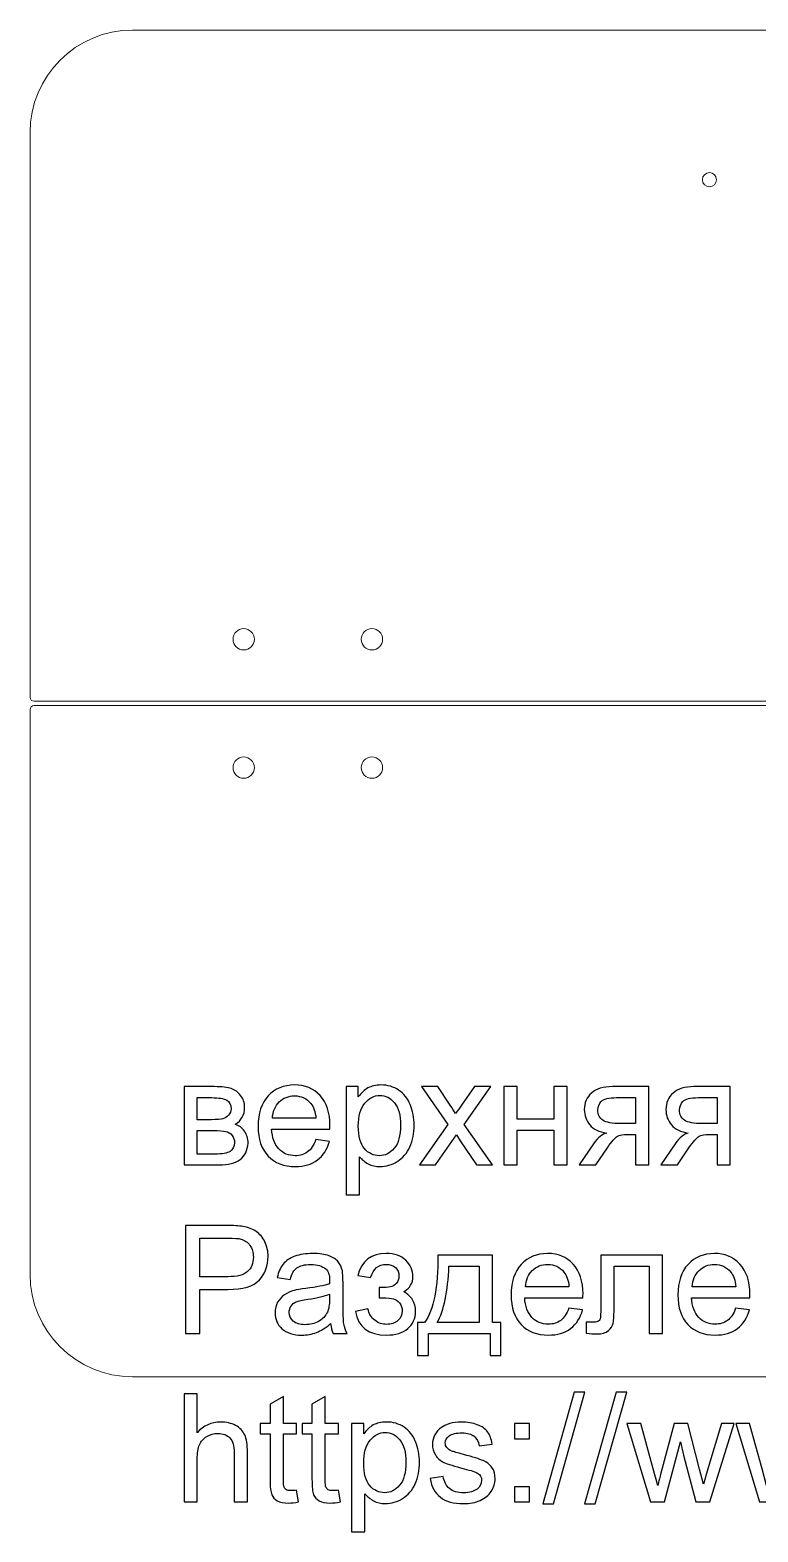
# Model space of a CAD drawing. Header units: millimetres. Extents: x -710 to 427, y -268 to 707.
# Drawn here: x -308.7 to -138.4, y -267.6 to 83.7 of the extents above; entities that cross this region are included whole.
import ezdxf

# ---------------------------------------------------------------- set-up
doc = ezdxf.new("R2010")
doc.units = ezdxf.units.MM
doc.header["$MEASUREMENT"] = 0
doc.layers.add('layer 1', color=7, linetype='Continuous')

msp = doc.modelspace()

# ---------------------------------------------------------------- linework, layer by layer
at = {"layer": 'layer 1', "color": 250, "lineweight": 9}
for points, knots in [([(23.2955, -73.3209), (23.2955, -73.3209), (-307.7045, -73.3209), (-307.7045, -73.3209), (-308.2553, -73.3209), (-308.7045, -72.8717), (-308.7045, -72.3209), (-308.7045, -72.3209), (-308.7045, 59.6791), (-308.7045, 59.6791), (-308.7045, 72.8978), (-297.9232, 83.6791), (-284.7045, 83.6791), (-284.7045, 83.6791), (0.2955, 83.6791), (0.2955, 83.6791), (13.5142, 83.6791), (24.2955, 72.8978), (24.2955, 59.6791), (24.2955, 59.6791), (24.2955, -72.3209), (24.2955, -72.3209), (24.2955, -72.8717), (23.8463, -73.3209), (23.2955, -73.3209)], [0, 0, 0, 0, 0.125, 0.125, 0.125, 0.25, 0.25, 0.25, 0.375, 0.375, 0.375, 0.5, 0.5, 0.5, 0.625, 0.625, 0.625, 0.75, 0.75, 0.75, 0.875, 0.875, 0.875, 1, 1, 1, 1]), ([(-149.7045, 50.3291), (-148.7932, 50.3291), (-148.0545, 49.5904), (-148.0545, 48.6791), (-148.0545, 47.7678), (-148.7932, 47.0291), (-149.7045, 47.0291), (-150.6158, 47.0291), (-151.3545, 47.7678), (-151.3545, 48.6791), (-151.3545, 49.5904), (-150.6158, 50.3291), (-149.7045, 50.3291)], [0, 0, 0, 0, 0.25, 0.25, 0.25, 0.5, 0.5, 0.5, 0.75, 0.75, 0.75, 1, 1, 1, 1]), ([(-258.7045, -56.3209), (-257.3237, -56.3209), (-256.2045, -57.4402), (-256.2045, -58.8209), (-256.2045, -60.2016), (-257.3237, -61.3209), (-258.7045, -61.3209), (-260.0853, -61.3209), (-261.2045, -60.2016), (-261.2045, -58.8209), (-261.2045, -57.4402), (-260.0853, -56.3209), (-258.7045, -56.3209)], [0, 0, 0, 0, 0.25, 0.25, 0.25, 0.5, 0.5, 0.5, 0.75, 0.75, 0.75, 1, 1, 1, 1]), ([(-228.7045, -56.3209), (-227.3237, -56.3209), (-226.2045, -57.4402), (-226.2045, -58.8209), (-226.2045, -60.2016), (-227.3237, -61.3209), (-228.7045, -61.3209), (-230.0853, -61.3209), (-231.2045, -60.2016), (-231.2045, -58.8209), (-231.2045, -57.4402), (-230.0853, -56.3209), (-228.7045, -56.3209)], [0, 0, 0, 0, 0.25, 0.25, 0.25, 0.5, 0.5, 0.5, 0.75, 0.75, 0.75, 1, 1, 1, 1]), ([(-308.7045, -75.3209), (-308.7045, -75.3209), (-308.7045, -207.321), (-308.7045, -207.321), (-308.7045, -220.5397), (-297.9232, -231.321), (-284.7045, -231.321), (-284.7045, -231.321), (0.2955, -231.321), (0.2955, -231.321), (13.5142, -231.321), (24.2955, -220.5397), (24.2955, -207.321), (24.2955, -207.321), (24.2955, -75.3209), (24.2955, -75.3209), (24.2955, -74.7701), (23.8463, -74.3209), (23.2955, -74.3209), (23.2955, -74.3209), (-307.7045, -74.3209), (-307.7045, -74.3209), (-308.2553, -74.3209), (-308.7045, -74.7701), (-308.7045, -75.3209)], [0, 0, 0, 0, 0.125, 0.125, 0.125, 0.25, 0.25, 0.25, 0.375, 0.375, 0.375, 0.5, 0.5, 0.5, 0.625, 0.625, 0.625, 0.75, 0.75, 0.75, 0.875, 0.875, 0.875, 1, 1, 1, 1]), ([(-258.7045, -91.3209), (-257.3237, -91.3209), (-256.2045, -90.2016), (-256.2045, -88.8209), (-256.2045, -87.4402), (-257.3237, -86.3209), (-258.7045, -86.3209), (-260.0853, -86.3209), (-261.2045, -87.4402), (-261.2045, -88.8209), (-261.2045, -90.2016), (-260.0853, -91.3209), (-258.7045, -91.3209)], [0, 0, 0, 0, 0.25, 0.25, 0.25, 0.5, 0.5, 0.5, 0.75, 0.75, 0.75, 1, 1, 1, 1]), ([(-228.7045, -91.3209), (-227.3237, -91.3209), (-226.2045, -90.2016), (-226.2045, -88.8209), (-226.2045, -87.4402), (-227.3237, -86.3209), (-228.7045, -86.3209), (-230.0853, -86.3209), (-231.2045, -87.4402), (-231.2045, -88.8209), (-231.2045, -90.2016), (-230.0853, -91.3209), (-228.7045, -91.3209)], [0, 0, 0, 0, 0.25, 0.25, 0.25, 0.5, 0.5, 0.5, 0.75, 0.75, 0.75, 1, 1, 1, 1])]:
    msp.add_open_spline(points, degree=3, knots=knots, dxfattribs=at)
at = {"layer": 'layer 1', "color": 142}
for points, knots in [([(-272.6705, -163.4502), (-272.6705, -163.4502), (-265.5267, -163.4502), (-265.5267, -163.4502), (-263.7746, -163.4502), (-262.4693, -163.5972), (-261.6109, -163.8912), (-260.7583, -164.1852), (-260.0234, -164.7202), (-259.4119, -165.5022), (-258.7945, -166.2901), (-258.4888, -167.2249), (-258.4888, -168.3186), (-258.4888, -169.1946), (-258.6711, -169.959), (-259.0297, -170.6057), (-259.3943, -171.2584), (-259.9352, -171.8052), (-260.6643, -172.2403), (-259.8058, -172.5284), (-259.0944, -173.0634), (-258.5241, -173.8513), (-257.9596, -174.6333), (-257.6774, -175.5681), (-257.6774, -176.6441), (-257.7891, -178.3786), (-258.4124, -179.6663), (-259.5354, -180.5012), (-260.6584, -181.3419), (-262.2929, -181.7594), (-264.4331, -181.7594), (-264.4331, -181.7594), (-272.6705, -181.7594), (-272.6705, -181.7594), (-272.6705, -181.7594), (-272.6705, -163.4502), (-272.6705, -163.4502)], [0, 0, 0, 0, 0.08333333, 0.08333333, 0.08333333, 0.16666667, 0.16666667, 0.16666667, 0.25, 0.25, 0.25, 0.33333333, 0.33333333, 0.33333333, 0.41666667, 0.41666667, 0.41666667, 0.5, 0.5, 0.5, 0.58333333, 0.58333333, 0.58333333, 0.66666667, 0.66666667, 0.66666667, 0.75, 0.75, 0.75, 0.83333333, 0.83333333, 0.83333333, 0.91666667, 0.91666667, 0.91666667, 1, 1, 1, 1]), ([(-241.8317, -175.8327), (-241.8317, -175.8327), (-238.6214, -176.2561), (-238.6214, -176.2561), (-239.1212, -178.1199), (-240.0561, -179.5722), (-241.4201, -180.6011), (-242.7842, -181.63), (-244.5246, -182.1475), (-246.6471, -182.1475), (-249.3165, -182.1475), (-251.4332, -181.3243), (-252.9971, -179.678), (-254.5611, -178.0376), (-255.3431, -175.7269), (-255.3431, -172.7577), (-255.3431, -169.6885), (-254.5553, -167.3014), (-252.9736, -165.608), (-251.392, -163.9088), (-249.34, -163.0622), (-246.8177, -163.0622), (-244.3776, -163.0622), (-242.3844, -163.8912), (-240.8381, -165.5551), (-239.2917, -167.2191), (-238.5156, -169.5592), (-238.5156, -172.5754), (-238.5156, -172.7577), (-238.5215, -173.034), (-238.5332, -173.3986), (-238.5332, -173.3986), (-252.1681, -173.3986), (-252.1681, -173.3986), (-252.0505, -175.4035), (-251.4861, -176.944), (-250.463, -178.0082), (-249.4458, -179.0724), (-248.17, -179.6075), (-246.6471, -179.6075), (-245.5124, -179.6075), (-244.5422, -179.3076), (-243.7426, -178.7079), (-242.9371, -178.1081), (-242.3021, -177.1498), (-241.8317, -175.8327)], [0, 0, 0, 0, 0.06666667, 0.06666667, 0.06666667, 0.13333333, 0.13333333, 0.13333333, 0.2, 0.2, 0.2, 0.26666667, 0.26666667, 0.26666667, 0.33333333, 0.33333333, 0.33333333, 0.4, 0.4, 0.4, 0.46666667, 0.46666667, 0.46666667, 0.53333333, 0.53333333, 0.53333333, 0.6, 0.6, 0.6, 0.66666667, 0.66666667, 0.66666667, 0.73333333, 0.73333333, 0.73333333, 0.8, 0.8, 0.8, 0.86666667, 0.86666667, 0.86666667, 0.93333333, 0.93333333, 0.93333333, 1, 1, 1, 1]), ([(-234.6998, -188.7797), (-234.6998, -188.7797), (-234.6998, -163.4502), (-234.6998, -163.4502), (-234.6998, -163.4502), (-231.8775, -163.4502), (-231.8775, -163.4502), (-231.8775, -163.4502), (-231.8775, -165.855), (-231.8775, -165.855), (-231.2131, -164.926), (-230.4605, -164.2263), (-229.6198, -163.7618), (-228.7849, -163.2974), (-227.7677, -163.0622), (-226.5741, -163.0622), (-225.0101, -163.0622), (-223.6343, -163.462), (-222.4407, -164.2675), (-221.2472, -165.0671), (-220.3476, -166.2019), (-219.7361, -167.66), (-219.1305, -169.1241), (-218.8248, -170.7233), (-218.8248, -172.4696), (-218.8248, -174.3334), (-219.1599, -176.015), (-219.8302, -177.5143), (-220.5005, -179.0077), (-221.4765, -180.1543), (-222.7582, -180.9539), (-224.0341, -181.7476), (-225.3805, -182.1475), (-226.7917, -182.1475), (-227.8265, -182.1475), (-228.7555, -181.9299), (-229.5727, -181.4948), (-230.3959, -181.0597), (-231.0662, -180.5129), (-231.5953, -179.8485), (-231.5953, -179.8485), (-231.5953, -188.7797), (-231.5953, -188.7797), (-231.5953, -188.7797), (-234.6998, -188.7797), (-234.6998, -188.7797)], [0, 0, 0, 0, 0.06666667, 0.06666667, 0.06666667, 0.13333333, 0.13333333, 0.13333333, 0.2, 0.2, 0.2, 0.26666667, 0.26666667, 0.26666667, 0.33333333, 0.33333333, 0.33333333, 0.4, 0.4, 0.4, 0.46666667, 0.46666667, 0.46666667, 0.53333333, 0.53333333, 0.53333333, 0.6, 0.6, 0.6, 0.66666667, 0.66666667, 0.66666667, 0.73333333, 0.73333333, 0.73333333, 0.8, 0.8, 0.8, 0.86666667, 0.86666667, 0.86666667, 0.93333333, 0.93333333, 0.93333333, 1, 1, 1, 1]), ([(-217.59, -181.7594), (-217.59, -181.7594), (-210.9049, -172.2756), (-210.9049, -172.2756), (-210.9049, -172.2756), (-217.0961, -163.4502), (-217.0961, -163.4502), (-217.0961, -163.4502), (-213.2803, -163.4502), (-213.2803, -163.4502), (-213.2803, -163.4502), (-210.3875, -167.7718), (-210.3875, -167.7718), (-209.8524, -168.5831), (-209.4291, -169.2417), (-209.1292, -169.7591), (-208.606, -169.0241), (-208.1415, -168.3597), (-207.724, -167.7659), (-207.724, -167.7659), (-204.6784, -163.4502), (-204.6784, -163.4502), (-204.6784, -163.4502), (-200.886, -163.4502), (-200.886, -163.4502), (-200.886, -163.4502), (-207.1125, -172.2756), (-207.1125, -172.2756), (-207.1125, -172.2756), (-200.4803, -181.7594), (-200.4803, -181.7594), (-200.4803, -181.7594), (-204.255, -181.7594), (-204.255, -181.7594), (-204.255, -181.7594), (-208.0415, -176.115), (-208.0415, -176.115), (-208.0415, -176.115), (-208.9058, -174.7568), (-208.9058, -174.7568), (-208.9058, -174.7568), (-213.7977, -181.7594), (-213.7977, -181.7594), (-213.7977, -181.7594), (-217.59, -181.7594), (-217.59, -181.7594)], [0, 0, 0, 0, 0.06666667, 0.06666667, 0.06666667, 0.13333333, 0.13333333, 0.13333333, 0.2, 0.2, 0.2, 0.26666667, 0.26666667, 0.26666667, 0.33333333, 0.33333333, 0.33333333, 0.4, 0.4, 0.4, 0.46666667, 0.46666667, 0.46666667, 0.53333333, 0.53333333, 0.53333333, 0.6, 0.6, 0.6, 0.66666667, 0.66666667, 0.66666667, 0.73333333, 0.73333333, 0.73333333, 0.8, 0.8, 0.8, 0.86666667, 0.86666667, 0.86666667, 0.93333333, 0.93333333, 0.93333333, 1, 1, 1, 1]), ([(-197.8345, -163.4502), (-197.8345, -163.4502), (-194.73, -163.4502), (-194.73, -163.4502), (-194.73, -163.4502), (-194.73, -171.0702), (-194.73, -171.0702), (-194.73, -171.0702), (-186.1222, -171.0702), (-186.1222, -171.0702), (-186.1222, -171.0702), (-186.1222, -163.4502), (-186.1222, -163.4502), (-186.1222, -163.4502), (-183.0178, -163.4502), (-183.0178, -163.4502), (-183.0178, -163.4502), (-183.0178, -181.7594), (-183.0178, -181.7594), (-183.0178, -181.7594), (-186.1222, -181.7594), (-186.1222, -181.7594), (-186.1222, -181.7594), (-186.1222, -173.6455), (-186.1222, -173.6455), (-186.1222, -173.6455), (-194.73, -173.6455), (-194.73, -173.6455), (-194.73, -173.6455), (-194.73, -181.7594), (-194.73, -181.7594), (-194.73, -181.7594), (-197.8345, -181.7594), (-197.8345, -181.7594), (-197.8345, -181.7594), (-197.8345, -163.4502), (-197.8345, -163.4502)], [0, 0, 0, 0, 0.08333333, 0.08333333, 0.08333333, 0.16666667, 0.16666667, 0.16666667, 0.25, 0.25, 0.25, 0.33333333, 0.33333333, 0.33333333, 0.41666667, 0.41666667, 0.41666667, 0.5, 0.5, 0.5, 0.58333333, 0.58333333, 0.58333333, 0.66666667, 0.66666667, 0.66666667, 0.75, 0.75, 0.75, 0.83333333, 0.83333333, 0.83333333, 0.91666667, 0.91666667, 0.91666667, 1, 1, 1, 1]), ([(-163.9266, -163.4502), (-163.9266, -163.4502), (-163.9266, -181.7594), (-163.9266, -181.7594), (-163.9266, -181.7594), (-167.0311, -181.7594), (-167.0311, -181.7594), (-167.0311, -181.7594), (-167.0311, -174.6333), (-167.0311, -174.6333), (-167.0311, -174.6333), (-168.8185, -174.6333), (-168.8185, -174.6333), (-169.9062, -174.6333), (-170.7176, -174.7744), (-171.2527, -175.0625), (-171.7877, -175.3506), (-172.5697, -176.2502), (-173.5986, -177.773), (-173.5986, -177.773), (-176.3268, -181.7594), (-176.3268, -181.7594), (-176.3268, -181.7594), (-180.1721, -181.7594), (-180.1721, -181.7594), (-180.1721, -181.7594), (-176.8207, -176.844), (-176.8207, -176.844), (-175.7976, -175.3388), (-174.7746, -174.4922), (-173.7574, -174.2981), (-175.5272, -174.0571), (-176.8442, -173.4162), (-177.7026, -172.3814), (-178.5611, -171.3466), (-178.9903, -170.153), (-178.9903, -168.8066), (-178.9903, -167.2132), (-178.4317, -165.9255), (-177.3087, -164.9378), (-176.1857, -163.9441), (-174.557, -163.4502), (-172.4286, -163.4502), (-172.4286, -163.4502), (-163.9266, -163.4502), (-163.9266, -163.4502)], [0, 0, 0, 0, 0.06666667, 0.06666667, 0.06666667, 0.13333333, 0.13333333, 0.13333333, 0.2, 0.2, 0.2, 0.26666667, 0.26666667, 0.26666667, 0.33333333, 0.33333333, 0.33333333, 0.4, 0.4, 0.4, 0.46666667, 0.46666667, 0.46666667, 0.53333333, 0.53333333, 0.53333333, 0.6, 0.6, 0.6, 0.66666667, 0.66666667, 0.66666667, 0.73333333, 0.73333333, 0.73333333, 0.8, 0.8, 0.8, 0.86666667, 0.86666667, 0.86666667, 0.93333333, 0.93333333, 0.93333333, 1, 1, 1, 1]), ([(-144.8237, -163.4502), (-144.8237, -163.4502), (-144.8237, -181.7594), (-144.8237, -181.7594), (-144.8237, -181.7594), (-147.9282, -181.7594), (-147.9282, -181.7594), (-147.9282, -181.7594), (-147.9282, -174.6333), (-147.9282, -174.6333), (-147.9282, -174.6333), (-149.7156, -174.6333), (-149.7156, -174.6333), (-150.8033, -174.6333), (-151.6147, -174.7744), (-152.1498, -175.0625), (-152.6848, -175.3506), (-153.4668, -176.2502), (-154.4957, -177.773), (-154.4957, -177.773), (-157.2239, -181.7594), (-157.2239, -181.7594), (-157.2239, -181.7594), (-161.0692, -181.7594), (-161.0692, -181.7594), (-161.0692, -181.7594), (-157.7178, -176.844), (-157.7178, -176.844), (-156.6947, -175.3388), (-155.6717, -174.4922), (-154.6545, -174.2981), (-156.4243, -174.0571), (-157.7413, -173.4162), (-158.5997, -172.3814), (-159.4582, -171.3466), (-159.8874, -170.153), (-159.8874, -168.8066), (-159.8874, -167.2132), (-159.3288, -165.9255), (-158.2058, -164.9378), (-157.0828, -163.9441), (-155.4541, -163.4502), (-153.3257, -163.4502), (-153.3257, -163.4502), (-144.8237, -163.4502), (-144.8237, -163.4502)], [0, 0, 0, 0, 0.06666667, 0.06666667, 0.06666667, 0.13333333, 0.13333333, 0.13333333, 0.2, 0.2, 0.2, 0.26666667, 0.26666667, 0.26666667, 0.33333333, 0.33333333, 0.33333333, 0.4, 0.4, 0.4, 0.46666667, 0.46666667, 0.46666667, 0.53333333, 0.53333333, 0.53333333, 0.6, 0.6, 0.6, 0.66666667, 0.66666667, 0.66666667, 0.73333333, 0.73333333, 0.73333333, 0.8, 0.8, 0.8, 0.86666667, 0.86666667, 0.86666667, 0.93333333, 0.93333333, 0.93333333, 1, 1, 1, 1]), ([(-269.566, -171.1761), (-269.566, -171.1761), (-266.2734, -171.1761), (-266.2734, -171.1761), (-264.9623, -171.1761), (-264.0568, -171.1055), (-263.5688, -170.9703), (-263.0749, -170.8292), (-262.6339, -170.5528), (-262.2459, -170.1295), (-261.8578, -169.712), (-261.6638, -169.2064), (-261.6638, -168.6184), (-261.6638, -167.6483), (-262.0048, -166.978), (-262.681, -166.5958), (-263.363, -166.2136), (-264.5272, -166.0255), (-266.1735, -166.0255), (-266.1735, -166.0255), (-269.566, -166.0255), (-269.566, -166.0255), (-269.566, -166.0255), (-269.566, -171.1761), (-269.566, -171.1761)], [0, 0, 0, 0, 0.125, 0.125, 0.125, 0.25, 0.25, 0.25, 0.375, 0.375, 0.375, 0.5, 0.5, 0.5, 0.625, 0.625, 0.625, 0.75, 0.75, 0.75, 0.875, 0.875, 0.875, 1, 1, 1, 1]), ([(-251.9917, -170.8586), (-251.9917, -170.8586), (-241.7964, -170.8586), (-241.7964, -170.8586), (-241.9317, -169.3181), (-242.3256, -168.1657), (-242.9665, -167.3955), (-243.9484, -166.2019), (-245.2302, -165.6022), (-246.8, -165.6022), (-248.2229, -165.6022), (-249.4165, -166.0784), (-250.3866, -167.0309), (-251.3509, -167.9834), (-251.8859, -169.2593), (-251.9917, -170.8586)], [0, 0, 0, 0, 0.2, 0.2, 0.2, 0.4, 0.4, 0.4, 0.6, 0.6, 0.6, 0.8, 0.8, 0.8, 1, 1, 1, 1]), ([(-231.8775, -172.7165), (-231.8775, -175.0625), (-231.4013, -176.797), (-230.4547, -177.92), (-229.5022, -179.043), (-228.3498, -179.6075), (-226.9974, -179.6075), (-225.6216, -179.6075), (-224.4457, -179.0254), (-223.4697, -177.8612), (-222.4878, -176.697), (-221.9998, -174.8979), (-221.9998, -172.4578), (-221.9998, -170.1295), (-222.476, -168.3891), (-223.4344, -167.2308), (-224.3928, -166.0725), (-225.5334, -165.4963), (-226.8622, -165.4963), (-228.1793, -165.4963), (-229.3434, -166.1137), (-230.3547, -167.3425), (-231.3719, -168.5773), (-231.8775, -170.3647), (-231.8775, -172.7165)], [0, 0, 0, 0, 0.125, 0.125, 0.125, 0.25, 0.25, 0.25, 0.375, 0.375, 0.375, 0.5, 0.5, 0.5, 0.625, 0.625, 0.625, 0.75, 0.75, 0.75, 0.875, 0.875, 0.875, 1, 1, 1, 1]), ([(-167.0311, -166.0255), (-167.0311, -166.0255), (-171.4408, -166.0255), (-171.4408, -166.0255), (-173.287, -166.0255), (-174.4806, -166.3136), (-175.0156, -166.8898), (-175.5507, -167.466), (-175.8153, -168.1422), (-175.8153, -168.9124), (-175.8153, -170.006), (-175.4213, -170.8115), (-174.6335, -171.3231), (-173.8515, -171.8346), (-172.458, -172.0933), (-170.4589, -172.0933), (-170.4589, -172.0933), (-167.0311, -172.0933), (-167.0311, -172.0933), (-167.0311, -172.0933), (-167.0311, -166.0255), (-167.0311, -166.0255)], [0, 0, 0, 0, 0.14285714, 0.14285714, 0.14285714, 0.28571429, 0.28571429, 0.28571429, 0.42857143, 0.42857143, 0.42857143, 0.57142857, 0.57142857, 0.57142857, 0.71428571, 0.71428571, 0.71428571, 0.85714286, 0.85714286, 0.85714286, 1, 1, 1, 1]), ([(-147.9282, -166.0255), (-147.9282, -166.0255), (-152.3379, -166.0255), (-152.3379, -166.0255), (-154.1841, -166.0255), (-155.3777, -166.3136), (-155.9127, -166.8898), (-156.4478, -167.466), (-156.7124, -168.1422), (-156.7124, -168.9124), (-156.7124, -170.006), (-156.3184, -170.8115), (-155.5306, -171.3231), (-154.7486, -171.8346), (-153.3551, -172.0933), (-151.356, -172.0933), (-151.356, -172.0933), (-147.9282, -172.0933), (-147.9282, -172.0933), (-147.9282, -172.0933), (-147.9282, -166.0255), (-147.9282, -166.0255)], [0, 0, 0, 0, 0.14285714, 0.14285714, 0.14285714, 0.28571429, 0.28571429, 0.28571429, 0.42857143, 0.42857143, 0.42857143, 0.57142857, 0.57142857, 0.57142857, 0.71428571, 0.71428571, 0.71428571, 0.85714286, 0.85714286, 0.85714286, 1, 1, 1, 1]), ([(-269.566, -179.2194), (-269.566, -179.2194), (-265.4914, -179.2194), (-265.4914, -179.2194), (-263.7393, -179.2194), (-262.534, -179.0136), (-261.8813, -178.6079), (-261.2287, -178.1963), (-260.8877, -177.4967), (-260.8524, -176.4912), (-260.8524, -175.9092), (-261.0406, -175.3624), (-261.4168, -174.8626), (-261.799, -174.3628), (-262.2929, -174.0453), (-262.8985, -173.916), (-263.5041, -173.7807), (-264.4801, -173.7161), (-265.8207, -173.7161), (-265.8207, -173.7161), (-269.566, -173.7161), (-269.566, -173.7161), (-269.566, -173.7161), (-269.566, -179.2194), (-269.566, -179.2194)], [0, 0, 0, 0, 0.125, 0.125, 0.125, 0.25, 0.25, 0.25, 0.375, 0.375, 0.375, 0.5, 0.5, 0.5, 0.625, 0.625, 0.625, 0.75, 0.75, 0.75, 0.875, 0.875, 0.875, 1, 1, 1, 1]), ([(-272.2824, -221.1706), (-272.2824, -221.1706), (-272.2824, -195.9117), (-272.2824, -195.9117), (-272.2824, -195.9117), (-262.7456, -195.9117), (-262.7456, -195.9117), (-261.0699, -195.9117), (-259.7882, -195.994), (-258.9004, -196.1528), (-257.6598, -196.3585), (-256.6191, -196.7525), (-255.7783, -197.3287), (-254.9375, -197.9108), (-254.2613, -198.7222), (-253.7498, -199.7629), (-253.2383, -200.8035), (-252.9855, -201.9501), (-252.9855, -203.2024), (-252.9855, -205.3426), (-253.6675, -207.1594), (-255.0374, -208.6411), (-256.4015, -210.1286), (-258.8768, -210.8695), (-262.4517, -210.8695), (-262.4517, -210.8695), (-268.931, -210.8695), (-268.931, -210.8695), (-268.931, -210.8695), (-268.931, -221.1706), (-268.931, -221.1706), (-268.931, -221.1706), (-272.2824, -221.1706), (-272.2824, -221.1706)], [0, 0, 0, 0, 0.09090909, 0.09090909, 0.09090909, 0.18181818, 0.18181818, 0.18181818, 0.27272727, 0.27272727, 0.27272727, 0.36363636, 0.36363636, 0.36363636, 0.45454545, 0.45454545, 0.45454545, 0.54545455, 0.54545455, 0.54545455, 0.63636364, 0.63636364, 0.63636364, 0.72727273, 0.72727273, 0.72727273, 0.81818182, 0.81818182, 0.81818182, 0.90909091, 0.90909091, 0.90909091, 1, 1, 1, 1]), ([(-268.931, -207.9061), (-268.931, -207.9061), (-262.4046, -207.9061), (-262.4046, -207.9061), (-260.2409, -207.9061), (-258.7122, -207.5063), (-257.8009, -206.7008), (-256.8954, -205.8953), (-256.4427, -204.7664), (-256.4427, -203.3024), (-256.4427, -202.2499), (-256.7073, -201.3445), (-257.2423, -200.5919), (-257.7774, -199.8393), (-258.4829, -199.3395), (-259.3531, -199.0985), (-259.9175, -198.9515), (-260.9582, -198.875), (-262.4693, -198.875), (-262.4693, -198.875), (-268.931, -198.875), (-268.931, -198.875), (-268.931, -198.875), (-268.931, -207.9061), (-268.931, -207.9061)], [0, 0, 0, 0, 0.125, 0.125, 0.125, 0.25, 0.25, 0.25, 0.375, 0.375, 0.375, 0.5, 0.5, 0.5, 0.625, 0.625, 0.625, 0.75, 0.75, 0.75, 0.875, 0.875, 0.875, 1, 1, 1, 1]), ([(-238.351, -218.8775), (-239.5034, -219.8594), (-240.6146, -220.5474), (-241.6789, -220.9531), (-242.7431, -221.3587), (-243.8837, -221.5587), (-245.1067, -221.5587), (-247.1175, -221.5587), (-248.6639, -221.0706), (-249.7457, -220.0887), (-250.8276, -219.1127), (-251.3685, -217.8604), (-251.3685, -216.3375), (-251.3685, -215.4438), (-251.1627, -214.6266), (-250.757, -213.8857), (-250.3454, -213.1449), (-249.8104, -212.5569), (-249.1519, -212.1101), (-248.4875, -211.6632), (-247.7466, -211.3222), (-246.9176, -211.0929), (-246.3061, -210.9342), (-245.383, -210.7813), (-244.1542, -210.6284), (-241.6495, -210.3344), (-239.7974, -209.9758), (-238.6156, -209.5642), (-238.6038, -209.1409), (-238.5979, -208.8704), (-238.5979, -208.7587), (-238.5979, -207.5005), (-238.8919, -206.6126), (-239.4799, -206.0952), (-240.2736, -205.3955), (-241.4554, -205.0486), (-243.0194, -205.0486), (-244.4834, -205.0486), (-245.5653, -205.3073), (-246.2591, -205.8189), (-246.9588, -206.3304), (-247.4703, -207.2359), (-247.8054, -208.5411), (-247.8054, -208.5411), (-250.8393, -208.1178), (-250.8393, -208.1178), (-250.563, -206.8184), (-250.1103, -205.766), (-249.4753, -204.9663), (-248.8403, -204.1667), (-247.923, -203.5552), (-246.7236, -203.1201), (-245.53, -202.6909), (-244.1366, -202.4734), (-242.5608, -202.4734), (-240.9968, -202.4734), (-239.7209, -202.6556), (-238.739, -203.0261), (-237.763, -203.3965), (-237.0398, -203.8551), (-236.5812, -204.4136), (-236.1226, -204.9722), (-235.7992, -205.6778), (-235.6111, -206.5303), (-235.5111, -207.0595), (-235.4582, -208.012), (-235.4582, -209.3819), (-235.4582, -209.3819), (-235.4582, -213.4977), (-235.4582, -213.4977), (-235.4582, -216.3728), (-235.3935, -218.1896), (-235.2642, -218.9599), (-235.1407, -219.7301), (-234.882, -220.465), (-234.5057, -221.1706), (-234.5057, -221.1706), (-237.7513, -221.1706), (-237.7513, -221.1706), (-238.0629, -220.518), (-238.2628, -219.7536), (-238.351, -218.8775)], [0, 0, 0, 0, 0.03703704, 0.03703704, 0.03703704, 0.07407407, 0.07407407, 0.07407407, 0.11111111, 0.11111111, 0.11111111, 0.14814815, 0.14814815, 0.14814815, 0.18518519, 0.18518519, 0.18518519, 0.22222222, 0.22222222, 0.22222222, 0.25925926, 0.25925926, 0.25925926, 0.2962963, 0.2962963, 0.2962963, 0.33333333, 0.33333333, 0.33333333, 0.37037037, 0.37037037, 0.37037037, 0.40740741, 0.40740741, 0.40740741, 0.44444444, 0.44444444, 0.44444444, 0.48148148, 0.48148148, 0.48148148, 0.51851852, 0.51851852, 0.51851852, 0.55555556, 0.55555556, 0.55555556, 0.59259259, 0.59259259, 0.59259259, 0.62962963, 0.62962963, 0.62962963, 0.66666667, 0.66666667, 0.66666667, 0.7037037, 0.7037037, 0.7037037, 0.74074074, 0.74074074, 0.74074074, 0.77777778, 0.77777778, 0.77777778, 0.81481481, 0.81481481, 0.81481481, 0.85185185, 0.85185185, 0.85185185, 0.88888889, 0.88888889, 0.88888889, 0.92592593, 0.92592593, 0.92592593, 0.96296296, 0.96296296, 0.96296296, 1, 1, 1, 1]), ([(-227.0268, -212.8803), (-227.0268, -212.8803), (-227.0268, -210.4461), (-227.0268, -210.4461), (-225.7215, -210.4344), (-224.8278, -210.3815), (-224.3575, -210.2933), (-223.8812, -210.1992), (-223.4285, -209.9287), (-223.0051, -209.4701), (-222.5818, -209.0115), (-222.3701, -208.4412), (-222.3701, -207.7533), (-222.3701, -206.9242), (-222.6465, -206.254), (-223.2051, -205.7601), (-223.7636, -205.2603), (-224.4809, -205.0134), (-225.3688, -205.0134), (-227.115, -205.0134), (-228.338, -206.0364), (-229.0377, -208.0825), (-229.0377, -208.0825), (-232.001, -207.5886), (-232.001, -207.5886), (-231.0838, -204.1785), (-228.8613, -202.4734), (-225.3452, -202.4734), (-223.3932, -202.4734), (-221.8645, -203.0025), (-220.7532, -204.0667), (-219.642, -205.131), (-219.0893, -206.401), (-219.0893, -207.8767), (-219.0893, -209.3643), (-219.8125, -210.552), (-221.253, -211.428), (-220.3299, -211.9219), (-219.642, -212.5511), (-219.1775, -213.3154), (-218.7189, -214.0798), (-218.4896, -214.9852), (-218.4896, -216.0318), (-218.4896, -217.6722), (-219.0893, -219.001), (-220.2829, -220.0241), (-221.4823, -221.0471), (-223.1521, -221.5587), (-225.3041, -221.5587), (-229.4786, -221.5587), (-231.901, -219.7125), (-232.5654, -216.02), (-232.5654, -216.02), (-229.6374, -215.385), (-229.6374, -215.385), (-229.3728, -216.5492), (-228.8377, -217.4547), (-228.0264, -218.0956), (-227.215, -218.7364), (-226.2919, -219.0539), (-225.2453, -219.0539), (-224.1987, -219.0539), (-223.3285, -218.76), (-222.6347, -218.1661), (-221.9409, -217.5781), (-221.594, -216.8256), (-221.594, -215.9083), (-221.594, -215.1969), (-221.8116, -214.5795), (-222.2467, -214.0504), (-222.6818, -213.5212), (-223.1463, -213.1919), (-223.6401, -213.0626), (-224.134, -212.9274), (-225.0277, -212.8627), (-226.3213, -212.8627), (-226.4271, -212.8627), (-226.6623, -212.8686), (-227.0268, -212.8803)], [0, 0, 0, 0, 0.03846154, 0.03846154, 0.03846154, 0.07692308, 0.07692308, 0.07692308, 0.11538462, 0.11538462, 0.11538462, 0.15384615, 0.15384615, 0.15384615, 0.19230769, 0.19230769, 0.19230769, 0.23076923, 0.23076923, 0.23076923, 0.26923077, 0.26923077, 0.26923077, 0.30769231, 0.30769231, 0.30769231, 0.34615385, 0.34615385, 0.34615385, 0.38461538, 0.38461538, 0.38461538, 0.42307692, 0.42307692, 0.42307692, 0.46153846, 0.46153846, 0.46153846, 0.5, 0.5, 0.5, 0.53846154, 0.53846154, 0.53846154, 0.57692308, 0.57692308, 0.57692308, 0.61538462, 0.61538462, 0.61538462, 0.65384615, 0.65384615, 0.65384615, 0.69230769, 0.69230769, 0.69230769, 0.73076923, 0.73076923, 0.73076923, 0.76923077, 0.76923077, 0.76923077, 0.80769231, 0.80769231, 0.80769231, 0.84615385, 0.84615385, 0.84615385, 0.88461538, 0.88461538, 0.88461538, 0.92307692, 0.92307692, 0.92307692, 0.96153846, 0.96153846, 0.96153846, 1, 1, 1, 1]), ([(-213.2508, -202.8614), (-213.2508, -202.8614), (-200.4802, -202.8614), (-200.4802, -202.8614), (-200.4802, -202.8614), (-200.4802, -218.6306), (-200.4802, -218.6306), (-200.4802, -218.6306), (-198.5047, -218.6306), (-198.5047, -218.6306), (-198.5047, -218.6306), (-198.5047, -226.3564), (-198.5047, -226.3564), (-198.5047, -226.3564), (-201.0447, -226.3564), (-201.0447, -226.3564), (-201.0447, -226.3564), (-201.0447, -221.1706), (-201.0447, -221.1706), (-201.0447, -221.1706), (-215.4733, -221.1706), (-215.4733, -221.1706), (-215.4733, -221.1706), (-215.4733, -226.3564), (-215.4733, -226.3564), (-215.4733, -226.3564), (-218.0133, -226.3564), (-218.0133, -226.3564), (-218.0133, -226.3564), (-218.0133, -218.6306), (-218.0133, -218.6306), (-218.0133, -218.6306), (-216.3905, -218.6306), (-216.3905, -218.6306), (-214.2033, -215.6614), (-213.1567, -210.405), (-213.2508, -202.8614)], [0, 0, 0, 0, 0.08333333, 0.08333333, 0.08333333, 0.16666667, 0.16666667, 0.16666667, 0.25, 0.25, 0.25, 0.33333333, 0.33333333, 0.33333333, 0.41666667, 0.41666667, 0.41666667, 0.5, 0.5, 0.5, 0.58333333, 0.58333333, 0.58333333, 0.66666667, 0.66666667, 0.66666667, 0.75, 0.75, 0.75, 0.83333333, 0.83333333, 0.83333333, 0.91666667, 0.91666667, 0.91666667, 1, 1, 1, 1]), ([(-182.612, -215.2439), (-182.612, -215.2439), (-179.4017, -215.6673), (-179.4017, -215.6673), (-179.9015, -217.5311), (-180.8364, -218.9834), (-182.2004, -220.0123), (-183.5645, -221.0412), (-185.3049, -221.5587), (-187.4274, -221.5587), (-190.0968, -221.5587), (-192.2135, -220.7355), (-193.7774, -219.0892), (-195.3414, -217.4488), (-196.1234, -215.1381), (-196.1234, -212.1689), (-196.1234, -209.0997), (-195.3356, -206.7126), (-193.7539, -205.0192), (-192.1723, -203.32), (-190.1203, -202.4734), (-187.598, -202.4734), (-185.1579, -202.4734), (-183.1647, -203.3024), (-181.6184, -204.9663), (-180.072, -206.6303), (-179.2959, -208.9704), (-179.2959, -211.9866), (-179.2959, -212.1689), (-179.3018, -212.4452), (-179.3135, -212.8098), (-179.3135, -212.8098), (-192.9484, -212.8098), (-192.9484, -212.8098), (-192.8308, -214.8147), (-192.2664, -216.3552), (-191.2433, -217.4194), (-190.2261, -218.4836), (-188.9503, -219.0187), (-187.4274, -219.0187), (-186.2927, -219.0187), (-185.3225, -218.7188), (-184.5229, -218.1191), (-183.7174, -217.5193), (-183.0824, -216.561), (-182.612, -215.2439)], [0, 0, 0, 0, 0.06666667, 0.06666667, 0.06666667, 0.13333333, 0.13333333, 0.13333333, 0.2, 0.2, 0.2, 0.26666667, 0.26666667, 0.26666667, 0.33333333, 0.33333333, 0.33333333, 0.4, 0.4, 0.4, 0.46666667, 0.46666667, 0.46666667, 0.53333333, 0.53333333, 0.53333333, 0.6, 0.6, 0.6, 0.66666667, 0.66666667, 0.66666667, 0.73333333, 0.73333333, 0.73333333, 0.8, 0.8, 0.8, 0.86666667, 0.86666667, 0.86666667, 0.93333333, 0.93333333, 0.93333333, 1, 1, 1, 1]), ([(-175.1331, -202.8614), (-175.1331, -202.8614), (-160.7045, -202.8614), (-160.7045, -202.8614), (-160.7045, -202.8614), (-160.7045, -221.153), (-160.7045, -221.153), (-160.7045, -221.153), (-163.8089, -221.153), (-163.8089, -221.153), (-163.8089, -221.153), (-163.8089, -205.4367), (-163.8089, -205.4367), (-163.8089, -205.4367), (-172.0287, -205.4367), (-172.0287, -205.4367), (-172.0287, -205.4367), (-172.0287, -214.5443), (-172.0287, -214.5443), (-172.0287, -216.6668), (-172.0992, -218.0662), (-172.2345, -218.7482), (-172.3756, -219.4243), (-172.7519, -220.0123), (-173.3692, -220.518), (-173.9925, -221.0236), (-174.8862, -221.2764), (-176.0562, -221.2764), (-176.7794, -221.2764), (-177.6143, -221.2294), (-178.5551, -221.1412), (-178.5551, -221.1412), (-178.5551, -218.56), (-178.5551, -218.56), (-178.5551, -218.56), (-177.1969, -218.56), (-177.1969, -218.56), (-176.556, -218.56), (-176.0974, -218.4954), (-175.821, -218.3601), (-175.5447, -218.2308), (-175.3624, -218.0191), (-175.2684, -217.731), (-175.1802, -217.4429), (-175.1331, -216.5081), (-175.1331, -214.9264), (-175.1331, -214.9264), (-175.1331, -202.8614), (-175.1331, -202.8614)], [0, 0, 0, 0, 0.0625, 0.0625, 0.0625, 0.125, 0.125, 0.125, 0.1875, 0.1875, 0.1875, 0.25, 0.25, 0.25, 0.3125, 0.3125, 0.3125, 0.375, 0.375, 0.375, 0.4375, 0.4375, 0.4375, 0.5, 0.5, 0.5, 0.5625, 0.5625, 0.5625, 0.625, 0.625, 0.625, 0.6875, 0.6875, 0.6875, 0.75, 0.75, 0.75, 0.8125, 0.8125, 0.8125, 0.875, 0.875, 0.875, 0.9375, 0.9375, 0.9375, 1, 1, 1, 1]), ([(-143.5771, -215.2439), (-143.5771, -215.2439), (-140.3668, -215.6673), (-140.3668, -215.6673), (-140.8666, -217.5311), (-141.8015, -218.9834), (-143.1655, -220.0123), (-144.5296, -221.0412), (-146.27, -221.5587), (-148.3925, -221.5587), (-151.0619, -221.5587), (-153.1786, -220.7355), (-154.7425, -219.0892), (-156.3065, -217.4488), (-157.0885, -215.1381), (-157.0885, -212.1689), (-157.0885, -209.0997), (-156.3007, -206.7126), (-154.719, -205.0192), (-153.1374, -203.32), (-151.0854, -202.4734), (-148.5631, -202.4734), (-146.123, -202.4734), (-144.1298, -203.3024), (-142.5835, -204.9663), (-141.0371, -206.6303), (-140.261, -208.9704), (-140.261, -211.9866), (-140.261, -212.1689), (-140.2669, -212.4452), (-140.2786, -212.8098), (-140.2786, -212.8098), (-153.9135, -212.8098), (-153.9135, -212.8098), (-153.7959, -214.8147), (-153.2315, -216.3552), (-152.2084, -217.4194), (-151.1912, -218.4836), (-149.9154, -219.0187), (-148.3925, -219.0187), (-147.2578, -219.0187), (-146.2876, -218.7188), (-145.488, -218.1191), (-144.6825, -217.5193), (-144.0475, -216.561), (-143.5771, -215.2439)], [0, 0, 0, 0, 0.06666667, 0.06666667, 0.06666667, 0.13333333, 0.13333333, 0.13333333, 0.2, 0.2, 0.2, 0.26666667, 0.26666667, 0.26666667, 0.33333333, 0.33333333, 0.33333333, 0.4, 0.4, 0.4, 0.46666667, 0.46666667, 0.46666667, 0.53333333, 0.53333333, 0.53333333, 0.6, 0.6, 0.6, 0.66666667, 0.66666667, 0.66666667, 0.73333333, 0.73333333, 0.73333333, 0.8, 0.8, 0.8, 0.86666667, 0.86666667, 0.86666667, 0.93333333, 0.93333333, 0.93333333, 1, 1, 1, 1]), ([(-210.6755, -205.4367), (-210.9048, -211.381), (-211.822, -215.779), (-213.4272, -218.6306), (-213.4272, -218.6306), (-203.5847, -218.6306), (-203.5847, -218.6306), (-203.5847, -218.6306), (-203.5847, -205.4367), (-203.5847, -205.4367), (-203.5847, -205.4367), (-210.6755, -205.4367), (-210.6755, -205.4367)], [0, 0, 0, 0, 0.25, 0.25, 0.25, 0.5, 0.5, 0.5, 0.75, 0.75, 0.75, 1, 1, 1, 1]), ([(-192.772, -210.2698), (-192.772, -210.2698), (-182.5767, -210.2698), (-182.5767, -210.2698), (-182.712, -208.7293), (-183.1059, -207.5769), (-183.7468, -206.8067), (-184.7287, -205.6131), (-186.0105, -205.0134), (-187.5803, -205.0134), (-189.0032, -205.0134), (-190.1968, -205.4896), (-191.1669, -206.4421), (-192.1312, -207.3946), (-192.6662, -208.6705), (-192.772, -210.2698)], [0, 0, 0, 0, 0.2, 0.2, 0.2, 0.4, 0.4, 0.4, 0.6, 0.6, 0.6, 0.8, 0.8, 0.8, 1, 1, 1, 1]), ([(-153.7371, -210.2698), (-153.7371, -210.2698), (-143.5418, -210.2698), (-143.5418, -210.2698), (-143.6771, -208.7293), (-144.071, -207.5769), (-144.7119, -206.8067), (-145.6938, -205.6131), (-146.9756, -205.0134), (-148.5454, -205.0134), (-149.9683, -205.0134), (-151.1619, -205.4896), (-152.132, -206.4421), (-153.0963, -207.3946), (-153.6313, -208.6705), (-153.7371, -210.2698)], [0, 0, 0, 0, 0.2, 0.2, 0.2, 0.4, 0.4, 0.4, 0.6, 0.6, 0.6, 0.8, 0.8, 0.8, 1, 1, 1, 1]), ([(-238.5979, -211.9984), (-239.7268, -212.457), (-241.4202, -212.845), (-243.6779, -213.1625), (-244.9597, -213.3448), (-245.8652, -213.5506), (-246.3943, -213.7799), (-246.9235, -214.0092), (-247.3292, -214.3443), (-247.6173, -214.7794), (-247.9054, -215.2204), (-248.0524, -215.7084), (-248.0524, -216.2493), (-248.0524, -217.0666), (-247.7408, -217.7545), (-247.1116, -218.3013), (-246.4825, -218.8481), (-245.5653, -219.1245), (-244.36, -219.1245), (-243.1664, -219.1245), (-242.1022, -218.8658), (-241.1673, -218.3425), (-240.2384, -217.8251), (-239.5504, -217.1137), (-239.1153, -216.2141), (-238.7802, -215.5144), (-238.6156, -214.4855), (-238.6156, -213.1273), (-238.6156, -213.1273), (-238.5979, -211.9984), (-238.5979, -211.9984)], [0, 0, 0, 0, 0.1, 0.1, 0.1, 0.2, 0.2, 0.2, 0.3, 0.3, 0.3, 0.4, 0.4, 0.4, 0.5, 0.5, 0.5, 0.6, 0.6, 0.6, 0.7, 0.7, 0.7, 0.8, 0.8, 0.8, 0.9, 0.9, 0.9, 1, 1, 1, 1]), ([(-272.6705, -260.5818), (-272.6705, -260.5818), (-272.6705, -235.3229), (-272.6705, -235.3229), (-272.6705, -235.3229), (-269.566, -235.3229), (-269.566, -235.3229), (-269.566, -235.3229), (-269.566, -244.4128), (-269.566, -244.4128), (-268.1255, -242.7254), (-266.3087, -241.8846), (-264.1097, -241.8846), (-262.7633, -241.8846), (-261.5932, -242.1491), (-260.5937, -242.6842), (-259.6, -243.2192), (-258.8886, -243.9542), (-258.4594, -244.8949), (-258.0302, -245.8357), (-257.8185, -247.2056), (-257.8185, -248.993), (-257.8185, -248.993), (-257.8185, -260.5818), (-257.8185, -260.5818), (-257.8185, -260.5818), (-260.923, -260.5818), (-260.923, -260.5818), (-260.923, -260.5818), (-260.923, -249.0048), (-260.923, -249.0048), (-260.923, -247.4585), (-261.2581, -246.3296), (-261.9225, -245.624), (-262.5928, -244.9185), (-263.5335, -244.5657), (-264.7565, -244.5657), (-265.6678, -244.5657), (-266.5262, -244.8009), (-267.3318, -245.2771), (-268.1373, -245.7534), (-268.7076, -246.4001), (-269.0545, -247.2174), (-269.3955, -248.0288), (-269.566, -249.1518), (-269.566, -250.5864), (-269.566, -250.5864), (-269.566, -260.5818), (-269.566, -260.5818), (-269.566, -260.5818), (-272.6705, -260.5818), (-272.6705, -260.5818)], [0, 0, 0, 0, 0.05882353, 0.05882353, 0.05882353, 0.11764706, 0.11764706, 0.11764706, 0.17647059, 0.17647059, 0.17647059, 0.23529412, 0.23529412, 0.23529412, 0.29411765, 0.29411765, 0.29411765, 0.35294118, 0.35294118, 0.35294118, 0.41176471, 0.41176471, 0.41176471, 0.47058824, 0.47058824, 0.47058824, 0.52941176, 0.52941176, 0.52941176, 0.58823529, 0.58823529, 0.58823529, 0.64705882, 0.64705882, 0.64705882, 0.70588235, 0.70588235, 0.70588235, 0.76470588, 0.76470588, 0.76470588, 0.82352941, 0.82352941, 0.82352941, 0.88235294, 0.88235294, 0.88235294, 0.94117647, 0.94117647, 0.94117647, 1, 1, 1, 1]), ([(-188.7154, -261.0051), (-188.7154, -261.0051), (-181.3776, -234.8996), (-181.3776, -234.8996), (-181.3776, -234.8996), (-178.8788, -234.8996), (-178.8788, -234.8996), (-178.8788, -234.8996), (-186.2166, -261.0051), (-186.2166, -261.0051), (-186.2166, -261.0051), (-188.7154, -261.0051), (-188.7154, -261.0051)], [0, 0, 0, 0, 0.25, 0.25, 0.25, 0.5, 0.5, 0.5, 0.75, 0.75, 0.75, 1, 1, 1, 1]), ([(-178.9141, -261.0051), (-178.9141, -261.0051), (-171.5763, -234.8996), (-171.5763, -234.8996), (-171.5763, -234.8996), (-169.0775, -234.8996), (-169.0775, -234.8996), (-169.0775, -234.8996), (-176.4153, -261.0051), (-176.4153, -261.0051), (-176.4153, -261.0051), (-178.9141, -261.0051), (-178.9141, -261.0051)], [0, 0, 0, 0, 0.25, 0.25, 0.25, 0.5, 0.5, 0.5, 0.75, 0.75, 0.75, 1, 1, 1, 1]), ([(-246.3121, -257.8125), (-246.3121, -257.8125), (-245.8888, -260.5524), (-245.8888, -260.5524), (-246.759, -260.7347), (-247.5409, -260.8287), (-248.223, -260.8287), (-249.346, -260.8287), (-250.2162, -260.6524), (-250.8394, -260.2937), (-251.4568, -259.935), (-251.8919, -259.4705), (-252.1447, -258.8885), (-252.3975, -258.3064), (-252.521, -257.0834), (-252.521, -255.2196), (-252.521, -255.2196), (-252.521, -244.6715), (-252.521, -244.6715), (-252.521, -244.6715), (-254.8141, -244.6715), (-254.8141, -244.6715), (-254.8141, -244.6715), (-254.8141, -242.2726), (-254.8141, -242.2726), (-254.8141, -242.2726), (-252.521, -242.2726), (-252.521, -242.2726), (-252.521, -242.2726), (-252.521, -237.7453), (-252.521, -237.7453), (-252.521, -237.7453), (-249.4166, -235.8815), (-249.4166, -235.8815), (-249.4166, -235.8815), (-249.4166, -242.2726), (-249.4166, -242.2726), (-249.4166, -242.2726), (-246.3121, -242.2726), (-246.3121, -242.2726), (-246.3121, -242.2726), (-246.3121, -244.6715), (-246.3121, -244.6715), (-246.3121, -244.6715), (-249.4166, -244.6715), (-249.4166, -244.6715), (-249.4166, -244.6715), (-249.4166, -255.396), (-249.4166, -255.396), (-249.4166, -256.2838), (-249.3636, -256.8541), (-249.2519, -257.1069), (-249.1461, -257.3598), (-248.9697, -257.5597), (-248.7228, -257.7125), (-248.4758, -257.8595), (-248.123, -257.936), (-247.6644, -257.936), (-247.3234, -257.936), (-246.8707, -257.8948), (-246.3121, -257.8125)], [0, 0, 0, 0, 0.05, 0.05, 0.05, 0.1, 0.1, 0.1, 0.15, 0.15, 0.15, 0.2, 0.2, 0.2, 0.25, 0.25, 0.25, 0.3, 0.3, 0.3, 0.35, 0.35, 0.35, 0.4, 0.4, 0.4, 0.45, 0.45, 0.45, 0.5, 0.5, 0.5, 0.55, 0.55, 0.55, 0.6, 0.6, 0.6, 0.65, 0.65, 0.65, 0.7, 0.7, 0.7, 0.75, 0.75, 0.75, 0.8, 0.8, 0.8, 0.85, 0.85, 0.85, 0.9, 0.9, 0.9, 0.95, 0.95, 0.95, 1, 1, 1, 1]), ([(-236.5108, -257.8125), (-236.5108, -257.8125), (-236.0875, -260.5524), (-236.0875, -260.5524), (-236.9577, -260.7347), (-237.7396, -260.8287), (-238.4217, -260.8287), (-239.5447, -260.8287), (-240.4149, -260.6524), (-241.0381, -260.2937), (-241.6555, -259.935), (-242.0906, -259.4705), (-242.3434, -258.8885), (-242.5962, -258.3064), (-242.7197, -257.0834), (-242.7197, -255.2196), (-242.7197, -255.2196), (-242.7197, -244.6715), (-242.7197, -244.6715), (-242.7197, -244.6715), (-245.0128, -244.6715), (-245.0128, -244.6715), (-245.0128, -244.6715), (-245.0128, -242.2726), (-245.0128, -242.2726), (-245.0128, -242.2726), (-242.7197, -242.2726), (-242.7197, -242.2726), (-242.7197, -242.2726), (-242.7197, -237.7453), (-242.7197, -237.7453), (-242.7197, -237.7453), (-239.6153, -235.8815), (-239.6153, -235.8815), (-239.6153, -235.8815), (-239.6153, -242.2726), (-239.6153, -242.2726), (-239.6153, -242.2726), (-236.5108, -242.2726), (-236.5108, -242.2726), (-236.5108, -242.2726), (-236.5108, -244.6715), (-236.5108, -244.6715), (-236.5108, -244.6715), (-239.6153, -244.6715), (-239.6153, -244.6715), (-239.6153, -244.6715), (-239.6153, -255.396), (-239.6153, -255.396), (-239.6153, -256.2838), (-239.5623, -256.8541), (-239.4506, -257.1069), (-239.3448, -257.3598), (-239.1684, -257.5597), (-238.9215, -257.7125), (-238.6745, -257.8595), (-238.3217, -257.936), (-237.8631, -257.936), (-237.5221, -257.936), (-237.0694, -257.8948), (-236.5108, -257.8125)], [0, 0, 0, 0, 0.05, 0.05, 0.05, 0.1, 0.1, 0.1, 0.15, 0.15, 0.15, 0.2, 0.2, 0.2, 0.25, 0.25, 0.25, 0.3, 0.3, 0.3, 0.35, 0.35, 0.35, 0.4, 0.4, 0.4, 0.45, 0.45, 0.45, 0.5, 0.5, 0.5, 0.55, 0.55, 0.55, 0.6, 0.6, 0.6, 0.65, 0.65, 0.65, 0.7, 0.7, 0.7, 0.75, 0.75, 0.75, 0.8, 0.8, 0.8, 0.85, 0.85, 0.85, 0.9, 0.9, 0.9, 0.95, 0.95, 0.95, 1, 1, 1, 1]), ([(-233.4476, -267.6021), (-233.4476, -267.6021), (-233.4476, -242.2726), (-233.4476, -242.2726), (-233.4476, -242.2726), (-230.6253, -242.2726), (-230.6253, -242.2726), (-230.6253, -242.2726), (-230.6253, -244.6774), (-230.6253, -244.6774), (-229.9609, -243.7484), (-229.2083, -243.0487), (-228.3676, -242.5842), (-227.5327, -242.1198), (-226.5155, -241.8846), (-225.3219, -241.8846), (-223.7579, -241.8846), (-222.3821, -242.2844), (-221.1885, -243.0899), (-219.995, -243.8895), (-219.0954, -245.0243), (-218.4839, -246.4824), (-217.8783, -247.9465), (-217.5726, -249.5457), (-217.5726, -251.292), (-217.5726, -253.1558), (-217.9077, -254.8374), (-218.578, -256.3367), (-219.2483, -257.8301), (-220.2243, -258.9767), (-221.506, -259.7763), (-222.7819, -260.57), (-224.1283, -260.9699), (-225.5395, -260.9699), (-226.5743, -260.9699), (-227.5033, -260.7523), (-228.3205, -260.3172), (-229.1437, -259.8821), (-229.814, -259.3353), (-230.3431, -258.6709), (-230.3431, -258.6709), (-230.3431, -267.6021), (-230.3431, -267.6021), (-230.3431, -267.6021), (-233.4476, -267.6021), (-233.4476, -267.6021)], [0, 0, 0, 0, 0.06666667, 0.06666667, 0.06666667, 0.13333333, 0.13333333, 0.13333333, 0.2, 0.2, 0.2, 0.26666667, 0.26666667, 0.26666667, 0.33333333, 0.33333333, 0.33333333, 0.4, 0.4, 0.4, 0.46666667, 0.46666667, 0.46666667, 0.53333333, 0.53333333, 0.53333333, 0.6, 0.6, 0.6, 0.66666667, 0.66666667, 0.66666667, 0.73333333, 0.73333333, 0.73333333, 0.8, 0.8, 0.8, 0.86666667, 0.86666667, 0.86666667, 0.93333333, 0.93333333, 0.93333333, 1, 1, 1, 1]), ([(-215.062, -255.1137), (-215.062, -255.1137), (-211.9928, -254.6199), (-211.9928, -254.6199), (-211.8223, -255.8487), (-211.3402, -256.7894), (-210.5523, -257.448), (-209.7644, -258.1006), (-208.6591, -258.4299), (-207.248, -258.4299), (-205.8192, -258.4299), (-204.7609, -258.1418), (-204.0671, -257.5597), (-203.3792, -256.9835), (-203.0323, -256.3014), (-203.0323, -255.5194), (-203.0323, -254.8198), (-203.3439, -254.2671), (-203.9612, -253.8673), (-204.3963, -253.5909), (-205.4547, -253.244), (-207.1362, -252.8148), (-209.4058, -252.2445), (-210.9756, -251.7506), (-211.8576, -251.3331), (-212.7337, -250.9098), (-213.3981, -250.3336), (-213.8508, -249.5928), (-214.3035, -248.8578), (-214.5328, -248.0405), (-214.5328, -247.1468), (-214.5328, -246.3296), (-214.3447, -245.577), (-213.9743, -244.8832), (-213.598, -244.1894), (-213.0923, -243.6132), (-212.4514, -243.1546), (-211.9693, -242.8018), (-211.3108, -242.5019), (-210.4818, -242.255), (-209.6468, -242.008), (-208.759, -241.8846), (-207.8065, -241.8846), (-206.3719, -241.8846), (-205.1136, -242.0904), (-204.0318, -242.5078), (-202.9441, -242.9194), (-202.1444, -243.4838), (-201.627, -244.1894), (-201.1155, -244.9008), (-200.7568, -245.8474), (-200.5628, -247.0351), (-200.5628, -247.0351), (-203.5967, -247.4585), (-203.5967, -247.4585), (-203.7319, -246.506), (-204.1317, -245.7592), (-204.7903, -245.2242), (-205.4488, -244.6892), (-206.3778, -244.4246), (-207.5831, -244.4246), (-209.0001, -244.4246), (-210.0173, -244.6598), (-210.6229, -245.1301), (-211.2285, -245.6005), (-211.5342, -246.1532), (-211.5342, -246.7823), (-211.5342, -247.1821), (-211.4107, -247.5467), (-211.1579, -247.87), (-210.9051, -248.1993), (-210.5112, -248.4756), (-209.9702, -248.6932), (-209.6586, -248.8108), (-208.7531, -249.0754), (-207.2362, -249.4869), (-205.049, -250.069), (-203.5203, -250.5511), (-202.6501, -250.9216), (-201.7799, -251.292), (-201.0979, -251.8388), (-200.604, -252.5443), (-200.1042, -253.2558), (-199.8573, -254.1377), (-199.8573, -255.1961), (-199.8573, -256.225), (-200.1571, -257.1951), (-200.7627, -258.1065), (-201.3683, -259.0178), (-202.2385, -259.7234), (-203.3733, -260.2231), (-204.5139, -260.7229), (-205.8016, -260.9699), (-207.2362, -260.9699), (-209.6116, -260.9699), (-211.4284, -260.476), (-212.6749, -259.4941), (-213.9213, -258.5063), (-214.7151, -257.0481), (-215.062, -255.1137)], [0, 0, 0, 0, 0.03030303, 0.03030303, 0.03030303, 0.06060606, 0.06060606, 0.06060606, 0.09090909, 0.09090909, 0.09090909, 0.12121212, 0.12121212, 0.12121212, 0.15151515, 0.15151515, 0.15151515, 0.18181818, 0.18181818, 0.18181818, 0.21212121, 0.21212121, 0.21212121, 0.24242424, 0.24242424, 0.24242424, 0.27272727, 0.27272727, 0.27272727, 0.3030303, 0.3030303, 0.3030303, 0.33333333, 0.33333333, 0.33333333, 0.36363636, 0.36363636, 0.36363636, 0.39393939, 0.39393939, 0.39393939, 0.42424242, 0.42424242, 0.42424242, 0.45454545, 0.45454545, 0.45454545, 0.48484848, 0.48484848, 0.48484848, 0.51515152, 0.51515152, 0.51515152, 0.54545455, 0.54545455, 0.54545455, 0.57575758, 0.57575758, 0.57575758, 0.60606061, 0.60606061, 0.60606061, 0.63636364, 0.63636364, 0.63636364, 0.66666667, 0.66666667, 0.66666667, 0.6969697, 0.6969697, 0.6969697, 0.72727273, 0.72727273, 0.72727273, 0.75757576, 0.75757576, 0.75757576, 0.78787879, 0.78787879, 0.78787879, 0.81818182, 0.81818182, 0.81818182, 0.84848485, 0.84848485, 0.84848485, 0.87878788, 0.87878788, 0.87878788, 0.90909091, 0.90909091, 0.90909091, 0.93939394, 0.93939394, 0.93939394, 0.96969697, 0.96969697, 0.96969697, 1, 1, 1, 1]), ([(-195.3417, -245.8004), (-195.3417, -245.8004), (-195.3417, -242.2726), (-195.3417, -242.2726), (-195.3417, -242.2726), (-191.8139, -242.2726), (-191.8139, -242.2726), (-191.8139, -242.2726), (-191.8139, -245.8004), (-191.8139, -245.8004), (-191.8139, -245.8004), (-195.3417, -245.8004), (-195.3417, -245.8004)], [0, 0, 0, 0, 0.25, 0.25, 0.25, 0.5, 0.5, 0.5, 0.75, 0.75, 0.75, 1, 1, 1, 1]), ([(-163.4919, -260.5818), (-163.4919, -260.5818), (-169.0246, -242.2726), (-169.0246, -242.2726), (-169.0246, -242.2726), (-165.779, -242.2726), (-165.779, -242.2726), (-165.779, -242.2726), (-162.8569, -252.8383), (-162.8569, -252.8383), (-162.8569, -252.8383), (-161.8221, -256.7718), (-161.8221, -256.7718), (-161.7809, -256.5778), (-161.4634, -255.3195), (-160.8754, -252.9971), (-160.8754, -252.9971), (-157.9768, -242.2726), (-157.9768, -242.2726), (-157.9768, -242.2726), (-154.7959, -242.2726), (-154.7959, -242.2726), (-154.7959, -242.2726), (-152.0383, -252.903), (-152.0383, -252.903), (-152.0383, -252.903), (-151.1388, -256.3896), (-151.1388, -256.3896), (-151.1388, -256.3896), (-150.0863, -252.856), (-150.0863, -252.856), (-150.0863, -252.856), (-146.9231, -242.2726), (-146.9231, -242.2726), (-146.9231, -242.2726), (-143.9068, -242.2726), (-143.9068, -242.2726), (-143.9068, -242.2726), (-149.6512, -260.5818), (-149.6512, -260.5818), (-149.6512, -260.5818), (-152.8615, -260.5818), (-152.8615, -260.5818), (-152.8615, -260.5818), (-155.766, -249.628), (-155.766, -249.628), (-155.766, -249.628), (-156.501, -246.4942), (-156.501, -246.4942), (-156.501, -246.4942), (-160.2052, -260.5818), (-160.2052, -260.5818), (-160.2052, -260.5818), (-163.4919, -260.5818), (-163.4919, -260.5818)], [0, 0, 0, 0, 0.05555556, 0.05555556, 0.05555556, 0.11111111, 0.11111111, 0.11111111, 0.16666667, 0.16666667, 0.16666667, 0.22222222, 0.22222222, 0.22222222, 0.27777778, 0.27777778, 0.27777778, 0.33333333, 0.33333333, 0.33333333, 0.38888889, 0.38888889, 0.38888889, 0.44444444, 0.44444444, 0.44444444, 0.5, 0.5, 0.5, 0.55555556, 0.55555556, 0.55555556, 0.61111111, 0.61111111, 0.61111111, 0.66666667, 0.66666667, 0.66666667, 0.72222222, 0.72222222, 0.72222222, 0.77777778, 0.77777778, 0.77777778, 0.83333333, 0.83333333, 0.83333333, 0.88888889, 0.88888889, 0.88888889, 0.94444444, 0.94444444, 0.94444444, 1, 1, 1, 1]), ([(-138.0154, -260.5818), (-138.0154, -260.5818), (-143.5481, -242.2726), (-143.5481, -242.2726), (-143.5481, -242.2726), (-140.3025, -242.2726), (-140.3025, -242.2726), (-140.3025, -242.2726), (-137.3804, -252.8383), (-137.3804, -252.8383), (-137.3804, -252.8383), (-136.3456, -256.7718), (-136.3456, -256.7718), (-136.3044, -256.5778), (-135.9869, -255.3195), (-135.3989, -252.9971), (-135.3989, -252.9971), (-132.5003, -242.2726), (-132.5003, -242.2726), (-132.5003, -242.2726), (-129.3194, -242.2726), (-129.3194, -242.2726), (-129.3194, -242.2726), (-126.5618, -252.903), (-126.5618, -252.903), (-126.5618, -252.903), (-125.6623, -256.3896), (-125.6623, -256.3896), (-125.6623, -256.3896), (-124.6098, -252.856), (-124.6098, -252.856), (-124.6098, -252.856), (-121.4466, -242.2726), (-121.4466, -242.2726), (-121.4466, -242.2726), (-118.4303, -242.2726), (-118.4303, -242.2726), (-118.4303, -242.2726), (-124.1747, -260.5818), (-124.1747, -260.5818), (-124.1747, -260.5818), (-127.385, -260.5818), (-127.385, -260.5818), (-127.385, -260.5818), (-130.2895, -249.628), (-130.2895, -249.628), (-130.2895, -249.628), (-131.0245, -246.4942), (-131.0245, -246.4942), (-131.0245, -246.4942), (-134.7287, -260.5818), (-134.7287, -260.5818), (-134.7287, -260.5818), (-138.0154, -260.5818), (-138.0154, -260.5818)], [0, 0, 0, 0, 0.05555556, 0.05555556, 0.05555556, 0.11111111, 0.11111111, 0.11111111, 0.16666667, 0.16666667, 0.16666667, 0.22222222, 0.22222222, 0.22222222, 0.27777778, 0.27777778, 0.27777778, 0.33333333, 0.33333333, 0.33333333, 0.38888889, 0.38888889, 0.38888889, 0.44444444, 0.44444444, 0.44444444, 0.5, 0.5, 0.5, 0.55555556, 0.55555556, 0.55555556, 0.61111111, 0.61111111, 0.61111111, 0.66666667, 0.66666667, 0.66666667, 0.72222222, 0.72222222, 0.72222222, 0.77777778, 0.77777778, 0.77777778, 0.83333333, 0.83333333, 0.83333333, 0.88888889, 0.88888889, 0.88888889, 0.94444444, 0.94444444, 0.94444444, 1, 1, 1, 1]), ([(-230.6253, -251.5389), (-230.6253, -253.8849), (-230.1491, -255.6194), (-229.2025, -256.7424), (-228.25, -257.8654), (-227.0976, -258.4299), (-225.7452, -258.4299), (-224.3694, -258.4299), (-223.1935, -257.8478), (-222.2175, -256.6836), (-221.2356, -255.5194), (-220.7476, -253.7203), (-220.7476, -251.2802), (-220.7476, -248.9519), (-221.2238, -247.2115), (-222.1822, -246.0532), (-223.1406, -244.8949), (-224.2812, -244.3187), (-225.61, -244.3187), (-226.9271, -244.3187), (-228.0912, -244.9361), (-229.1025, -246.1649), (-230.1197, -247.3997), (-230.6253, -249.1871), (-230.6253, -251.5389)], [0, 0, 0, 0, 0.125, 0.125, 0.125, 0.25, 0.25, 0.25, 0.375, 0.375, 0.375, 0.5, 0.5, 0.5, 0.625, 0.625, 0.625, 0.75, 0.75, 0.75, 0.875, 0.875, 0.875, 1, 1, 1, 1]), ([(-195.3417, -260.5818), (-195.3417, -260.5818), (-195.3417, -257.054), (-195.3417, -257.054), (-195.3417, -257.054), (-191.8139, -257.054), (-191.8139, -257.054), (-191.8139, -257.054), (-191.8139, -260.5818), (-191.8139, -260.5818), (-191.8139, -260.5818), (-195.3417, -260.5818), (-195.3417, -260.5818)], [0, 0, 0, 0, 0.25, 0.25, 0.25, 0.5, 0.5, 0.5, 0.75, 0.75, 0.75, 1, 1, 1, 1])]:
    msp.add_open_spline(points, degree=3, knots=knots, dxfattribs=at)

doc.saveas('drawing.dxf')
